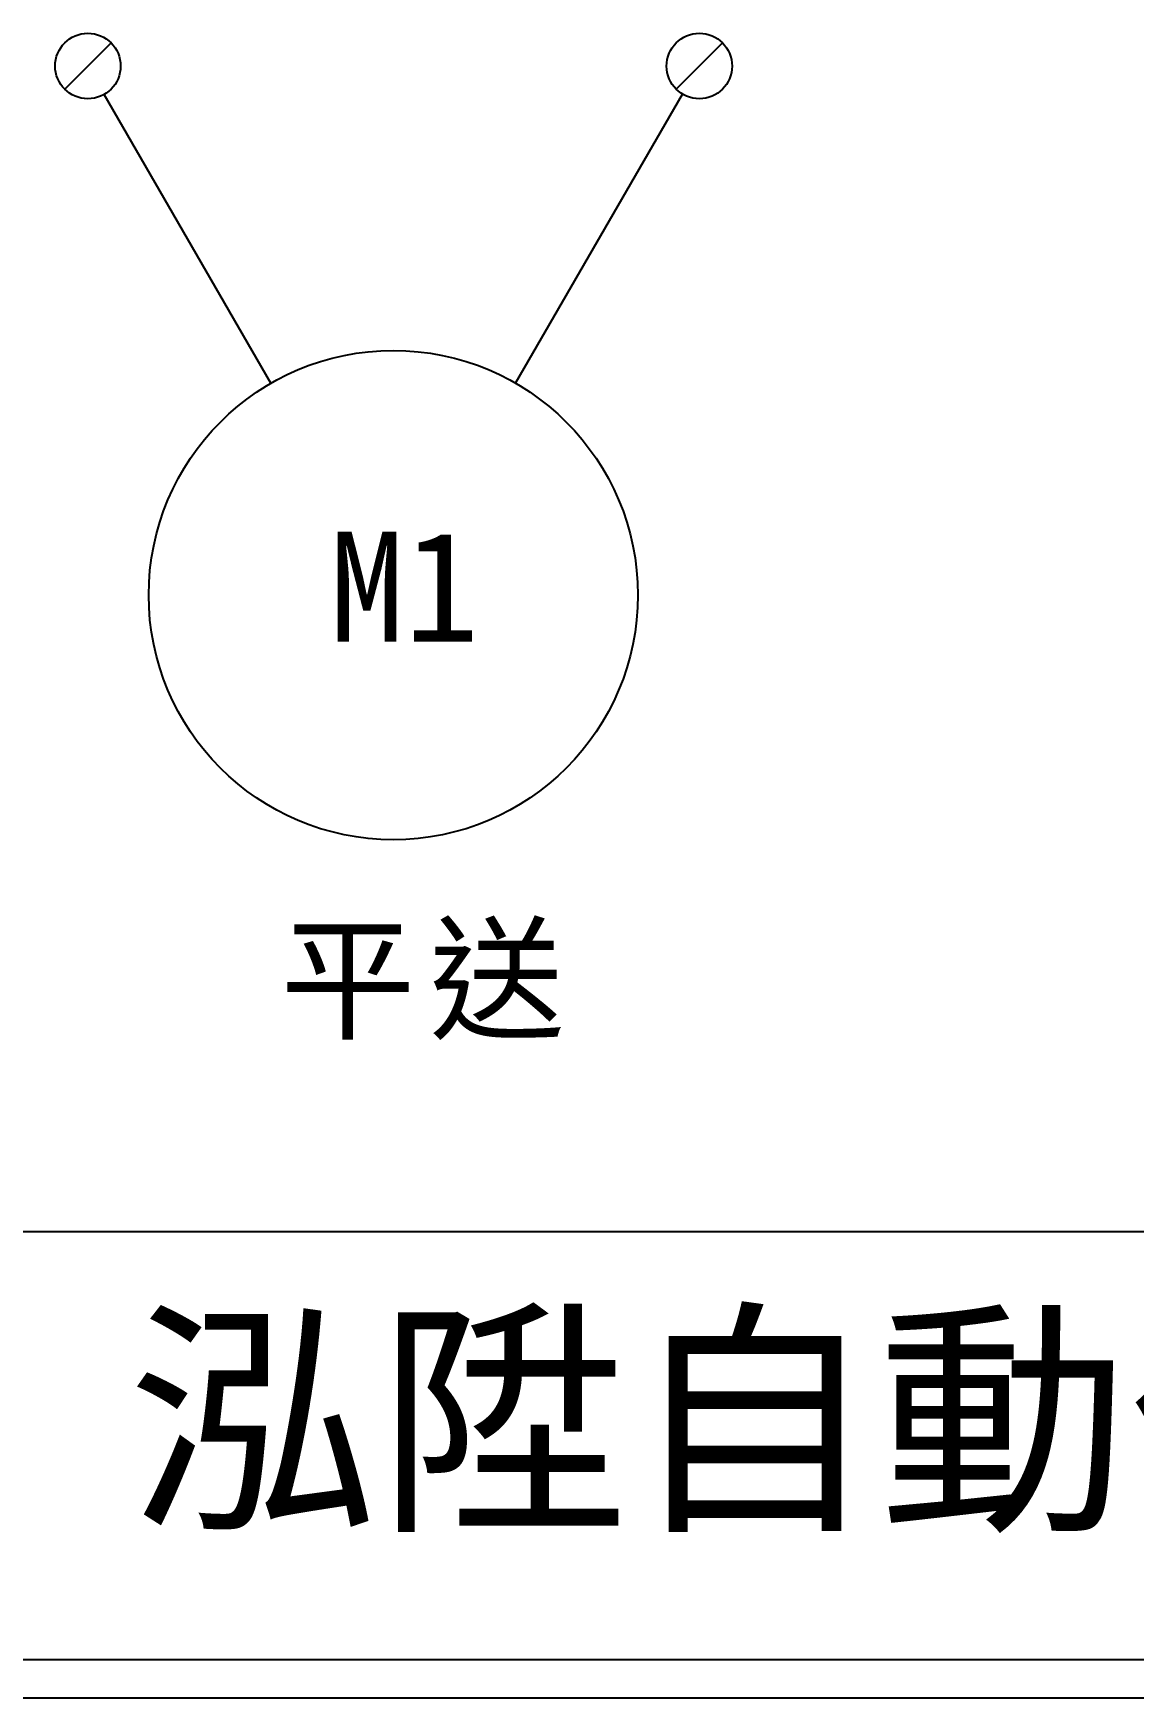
# Model space of a CAD drawing. Extents: x -14 to 273, y -13 to 191.
# Drawn here: x 21.1 to 57.1, y -13.1 to 41.3 of the extents above; entities that cross this region are included whole.
import ezdxf

# ---------------------------------------------------------------- set-up
doc = ezdxf.new("R2010")
doc.units = 0
doc.layers.get('0').update_dxf_attribs({"linetype": 'CONTINUOUS'})
doc.layers.add('圖框層', color=7, linetype='CONTINUOUS')
doc.styles.add('STSL', font='kaiu.ttf')
doc.styles.add('標楷體', font='kaiu.ttf')

msp = doc.modelspace()

# ---------------------------------------------------------------- linework, layer by layer
for p, q in [((23.606, 41.004), (22.092, 39.489)), ((43.606, 41.004), (42.092, 39.489)), ((28.838, 29.874), (23.384, 39.319)), ((36.838, 29.874), (42.297, 39.329))]:
    msp.add_line(p, q)
for centre, radius in [((22.849, 40.247), 1.071), ((42.849, 40.247), 1.071), ((32.838, 22.946), 8)]:
    msp.add_circle(centre, radius)
at = {"layer": '圖框層', "color": 7}
for p, q in [((-13.209, 2.136), (271.291, 2.136)), ((-13.209, -11.864), (271.291, -11.864)), ((-14.459, -13.114), (272.541, -13.114))]:
    msp.add_line(p, q, dxfattribs=at)

# ---------------------------------------------------------------- texts
at = {"color": 0, "insert": (34.013, 12.003), "char_height": 3.25, "width": 24.14544, "attachment_point": 2, "style": '標楷體'}
msp.add_mtext('{\\T1.1;平送}', dxfattribs=at)
at = {"layer": '圖框層', "color": 4, "style": 'STSL'}
for s, height, p in [('M1', 3.6, (30.753, 21.423)), ('泓陞自動化科技有限公司', 6, (24.145, -7.037))]:
    msp.add_text(s, height=height, dxfattribs=at).set_placement(p)

doc.saveas('drawing.dxf')
